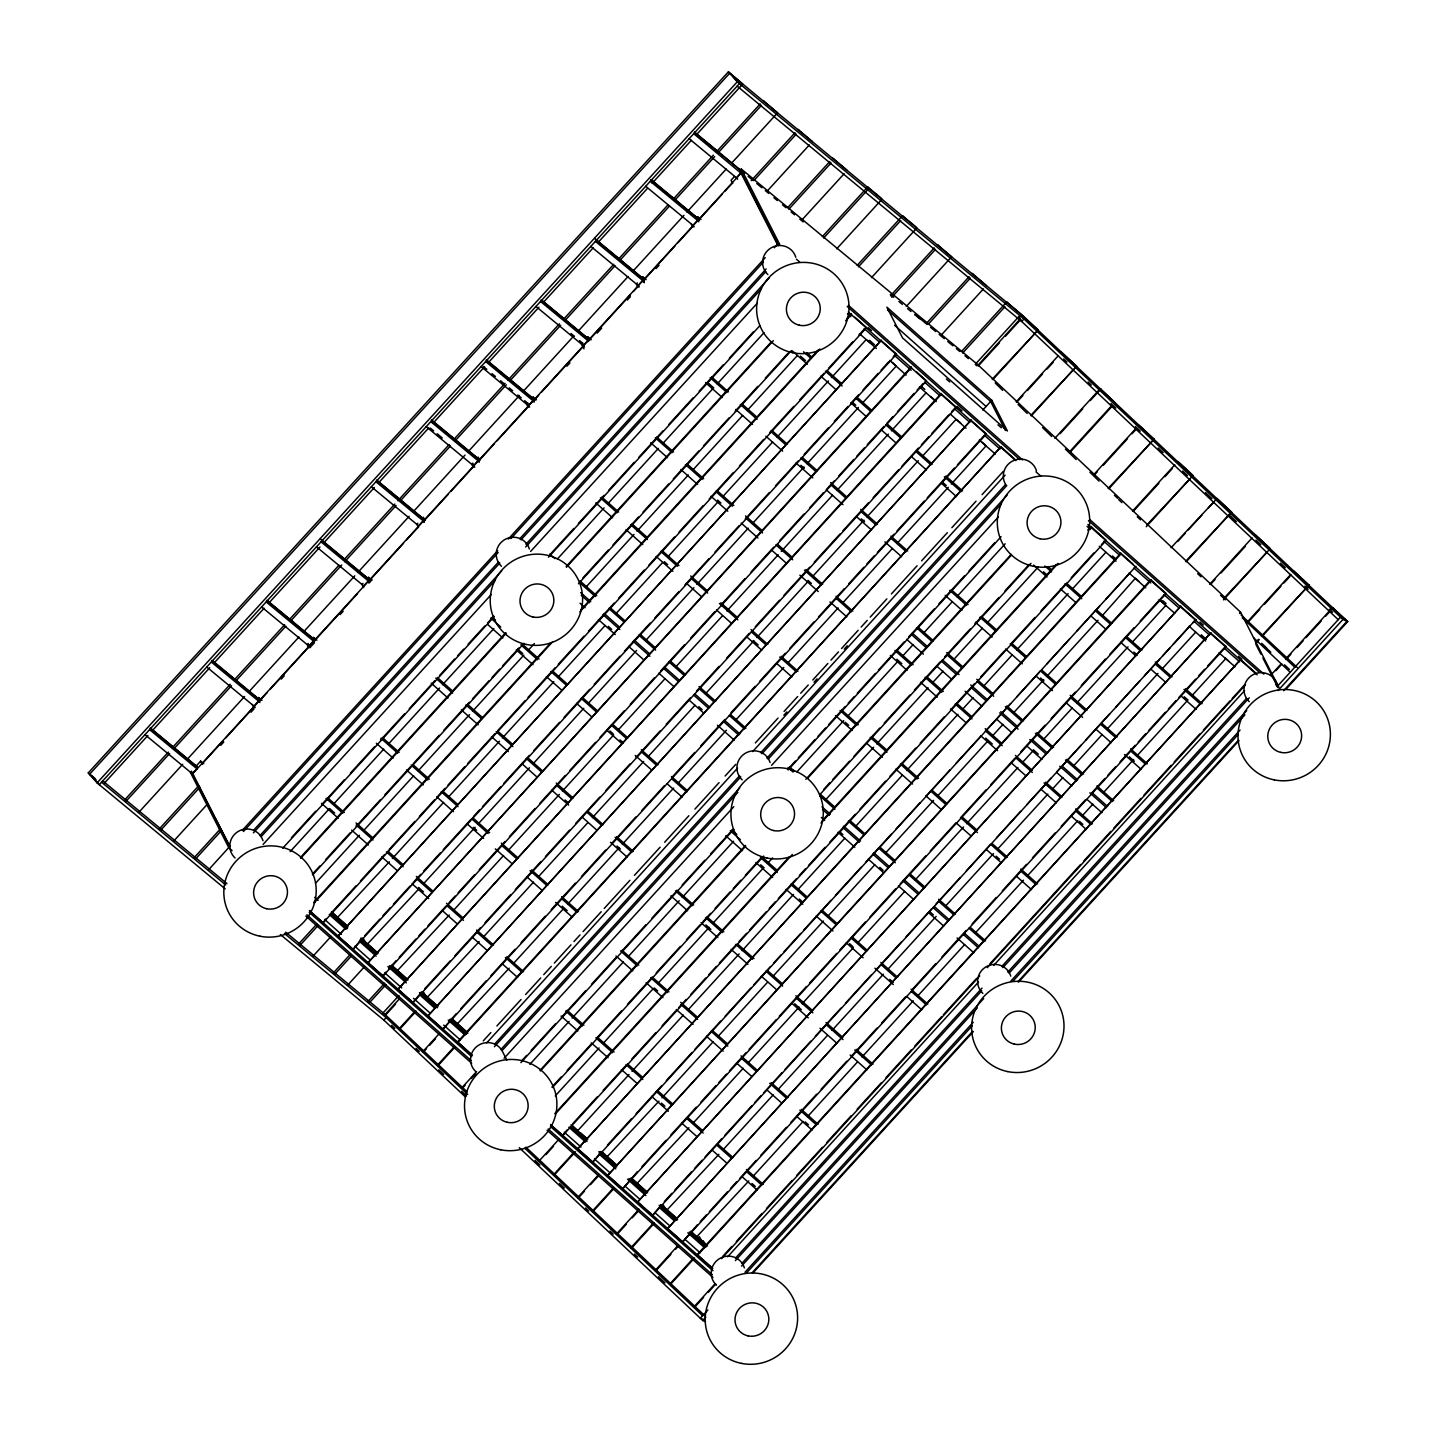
<?xml version="1.0" encoding="UTF-8"?>
<svg xmlns="http://www.w3.org/2000/svg" width="1436" height="1436" viewBox="0 0 1436 1436"><rect width="100%" height="100%" fill="white"/><g stroke="black" fill="none" stroke-linecap="round" stroke-linejoin="round"><path stroke-width="1.5" d="M225.165 888.848L97.109 782.907L88.26 772.891L728.429 71.8L742.735 84.024L697.447 133.638M97.109 782.907L737.26 81.816L728.429 71.8M104.092 783.464L147.872 735.519M152.395 730.547L209.764 667.722M214.305 662.768L264.134 608.2M268.658 603.228L319.995 547.008M324.518 542.054L374.347 487.486M378.871 482.532L428.7 427.964M433.223 422.992L484.56 366.772M489.084 361.818L538.913 307.25M543.436 302.296L593.265 247.728M597.789 242.774L647.618 188.206M652.159 183.234L691.398 140.243M124.573 800.031L168.371 752.087M172.894 747.115L230.263 684.29M234.786 679.336L284.615 624.768M289.157 619.796L338.968 565.228M343.509 560.273L394.828 504.054M397.862 500.751L449.199 444.532M453.722 439.56L505.059 383.34M508.075 380.037L559.412 323.818M563.935 318.864L613.764 264.296M618.288 259.342L668.117 204.774M674.148 198.15L713.405 155.16M716.438 151.857L760.218 103.913M125.847 801.467L169.627 753.505M174.151 748.551L231.537 685.726M236.06 680.754L285.89 626.186M290.413 621.232L341.75 565.012M344.766 561.709L396.103 505.49M400.626 500.518L450.455 445.968M454.979 440.996L506.316 384.776M510.839 379.822L560.668 325.254M565.21 320.3L615.021 265.732M619.562 260.76L669.373 206.21M675.423 199.586L714.679 156.596M717.695 153.293L761.475 105.331M138.897 812.255L182.677 764.311M187.218 759.357L244.587 696.514M249.11 691.56L298.939 636.992M303.463 632.037L354.8 575.818M357.815 572.497L409.152 516.278M413.676 511.324L465.013 455.104M468.046 451.801L519.365 395.582M523.907 390.61L573.718 336.06M578.259 331.088L628.088 276.52M632.612 271.566L683.949 215.346M686.964 212.043L726.221 169.053M732.252 162.43L777.558 112.834L763.234 100.592L764.49 102.028M203.768 763.737L200.627 761.134L196.05 766.142L197.414 768.816M262.034 700.301L258.695 697.537L257.78 698.542L259.431 701.773M316.907 640.205L313.569 637.44L312.653 638.446L314.304 641.677M362.949 583.357L362.034 584.362L363.685 587.593M371.78 580.108L368.442 577.344L367.526 578.349L369.178 581.58M417.822 523.26L416.907 524.266L418.558 527.497M527.568 403.067L526.653 404.072L528.304 407.303M536.4 399.836L533.061 397.072L532.146 398.059L533.779 401.29M582.442 342.989L581.526 343.976L583.985 348.822M591.255 339.74L587.934 336.975L587.019 337.981L588.652 341.212M637.315 282.892L636.399 283.897L638.033 287.128M646.128 279.643L642.789 276.879L641.874 277.884L644.351 282.73M701.001 219.546L697.663 216.782L696.747 217.787L698.399 221.018M734.478 176.466L731.05 180.236L732.701 183.467M741.299 169.017L740.186 170.22L778.545 245.466L779.64 244.264L741.299 169.017L977.665 364.547L1240.596 612.221L1278.938 687.485L1275.581 684.505M693.714 133.692L742.232 174.223L741.03 173.146L192.316 774.094L193.519 775.153L192.262 773.717L196.822 768.709L149.577 729.632M255.249 707.553L253.992 706.117L258.552 701.109L211.307 662.014M310.122 647.457L308.866 646.02L313.425 641.012L266.181 601.917M321.054 541.839L368.298 580.916L363.721 585.924L316.476 546.847M375.927 481.742L423.171 520.819L418.594 525.827L371.35 486.75M474.742 467.167L473.467 465.749L478.044 460.741L430.8 421.645M529.615 407.088L528.34 405.652L532.918 400.644L485.655 361.549M584.47 346.991L583.213 345.555L587.791 340.547L540.528 301.452M639.343 286.895L638.087 285.459L642.664 280.451L595.401 241.374M694.216 226.798L692.96 225.362L697.537 220.354L650.275 181.277M737.655 179.231L736.399 177.795L740.976 172.787M202.045 763.916L222.706 741.281M225.667 738.032L253.705 707.32M258.39 702.204L267.24 692.493M270.201 689.262L308.578 647.223M314.735 640.492L357.546 593.606M368.137 582.011L403.552 543.203M406.514 539.972L418.325 527.048M422.992 521.914L448.104 494.433M451.048 491.202L473.198 466.951M477.865 461.818L494.11 444.047M497.071 440.798L528.071 406.855M532.738 401.739L538.644 395.259M541.605 392.028L582.944 346.758M587.611 341.642L630.422 294.757M633.384 291.508L637.817 286.661M642.484 281.546L674.974 245.969M677.918 242.738L692.673 226.565M722.308 194.129L699.081 219.564L650.849 179.805M725.198 190.952L732.468 183M220.731 745.356L223.747 742.035M250.959 712.238L253.992 708.935M281.187 679.138L284.22 675.817M309.907 647.672L314.448 642.718M340.152 614.572L343.168 611.269M368.873 583.124L371.888 579.803M566.879 366.252L569.913 362.949M597.125 333.134L601.648 328.18M627.352 300.034L630.368 296.714M656.072 268.586L659.088 265.265M159.396 828.823L198.653 785.833M751.243 180.649L795.023 132.704M160.653 830.259L199.909 787.269M754.008 180.433L796.298 134.14M173.702 841.065L206.928 804.681M767.075 191.239L809.348 144.928M194.201 857.633L219.87 829.523M787.556 207.807L829.846 161.496M195.458 859.069L221.126 830.959M788.831 209.225L831.103 162.932M242.235 830.439L497.7 550.67M508.272 539.074L765.244 257.654M774.327 247.728L777.343 244.407L741.03 173.146M208.525 869.857L229.832 846.414L215.292 817.892M243.438 831.516L498.13 552.555M510.983 538.482L763.431 262.034M801.88 220.031L844.153 173.738M253.723 830.134L498.597 561.961M519.76 538.787L766.124 268.963M253.418 832.844L499.8 563.02M520.963 539.846L765.819 271.673M259.916 835.626L501.756 570.774M525.953 544.28L769.301 277.776M261.119 836.685L495.402 580.108M525.63 547.008L761.421 288.762M263.093 844.422L491.327 594.468M530.62 551.424L757.346 303.122M822.379 236.599L867.667 186.985L880.717 197.791L881.991 199.227L836.703 248.823M823.636 238.035L868.942 188.421L867.667 186.985M291.472 837.691L315.633 811.232M321.682 804.627L344.317 779.82M350.366 773.196L374.527 746.738M380.558 740.132L404.719 713.674M409.26 708.702L434.928 680.592M439.452 675.638L454.548 659.106M457.563 655.785L463.613 649.18M468.136 644.208L484.758 626.024M487.773 622.721L493.805 616.098M549.683 554.924L573.844 528.466M578.367 523.494L604.035 495.384M608.559 490.43L634.227 462.32M638.769 457.348L662.929 430.89M668.961 424.284L693.121 397.826M699.17 391.202L723.331 364.744M729.362 358.138L753.523 331.68M282.73 848.227L494.128 616.726M548.48 557.186L759.877 325.667M290.18 851.602L329.418 808.647M333.942 803.693L383.735 749.143M388.259 744.189L439.578 688.006M442.593 684.703L493.894 628.519M557.276 559.107L604.053 507.877M608.577 502.923L658.37 448.391M662.894 443.419L712.687 388.887M717.228 383.933L764.006 332.703M300.411 857.597L505.759 632.702M566.161 566.556L771.527 341.66M300.734 858.225L506.082 633.33M566.484 567.184L773.34 340.619M857.184 265.391L902.49 215.795L915.54 226.583L916.796 228.019L871.508 277.633M858.459 266.827L900.731 220.534M312.366 874.201L319.923 865.944M325.954 859.32L350.115 832.862M356.164 826.256L380.325 799.798M384.848 794.826L410.516 766.716M413.532 763.413L439.201 735.304M443.742 730.332L469.41 702.222M472.426 698.919L489.03 680.736M492.063 677.415L499.602 669.158M502.636 665.855L519.24 647.654M582.657 578.205L608.325 550.096M612.849 545.124L638.517 517.014M643.059 512.06L668.727 483.95M673.251 478.978L698.919 450.868M703.46 445.914L729.129 417.804M735.16 411.181L757.813 386.374M765.352 378.117L788.005 353.31M312.689 874.829L524.086 643.31M578.439 583.77L791.344 350.617M315.615 883.158L359.377 835.231M363.9 830.277L413.694 775.745M418.217 770.791L469.536 714.607M472.552 711.287L523.853 655.103M528.376 650.149L534.407 643.543M585.726 587.36L634.012 534.461M637.028 531.158L688.329 474.975M692.852 470.021L742.645 415.489M747.187 410.534L796.98 355.984M313.766 902.382L550.832 642.772M581.024 609.69L818.089 350.061M846.773 318.648L851.315 313.694M314.071 902.993L552.645 641.73M579.821 611.951L819.902 349.02M845.589 320.91L851.62 314.304M298.634 944.026L316.764 924.174M890.5 295.852L934.28 247.889M299.909 945.462L318.02 925.61M891.756 297.288L935.536 249.326M325.721 918.986L323.01 922.917L866.59 327.605L854.941 317.248M330.244 914.032L355.913 885.922M360.454 880.95L384.615 854.492M389.138 849.538L414.807 821.428M419.33 816.456L434.444 799.924M437.459 796.621L445.016 788.346M448.032 785.043L464.636 766.86M467.651 763.539L494.828 733.778M497.861 730.475L525.038 700.714M528.053 697.393L555.229 667.632M558.263 664.33L583.931 636.22M588.455 631.248L614.123 603.138M618.647 598.184L644.315 570.074M648.857 565.102L674.525 536.992M679.048 532.038L703.209 505.58M709.258 498.956L733.401 472.498M739.45 465.892L763.611 439.434M769.642 432.81L793.803 406.352M799.852 399.746L824.013 373.288M828.536 368.316L852.697 341.858M858.728 335.252L864.777 328.629M389.335 861.833L337.657 917.281M392.351 858.531L443.652 802.329M448.176 797.375L499.495 741.191M502.51 737.889L553.811 681.705M558.335 676.733L605.112 625.504M615.685 613.944L662.463 562.715M668.494 556.109L718.287 501.577M722.811 496.605L772.604 442.073M777.145 437.118L828.446 380.935M831.462 377.632L866.159 339.614M312.958 956.25L331.07 936.416M906.313 306.424L951.619 256.811L937.295 244.587L938.552 246.023M337.998 936.2L881.273 340.278L337.998 936.2L352.969 949.501L896.549 354.189L881.578 340.888M360.203 940.616L352.969 949.501M364.744 935.662L379.84 919.13M382.856 915.809L390.412 907.552M393.428 904.249L410.032 886.048M413.065 882.745L420.604 874.47M423.62 871.167L440.242 852.984M443.257 849.663L470.434 819.902M473.449 816.599L479.498 809.976M482.514 806.673L500.643 786.838M503.659 783.517L529.328 755.408M533.851 750.454L559.519 722.344M564.061 717.372L589.729 689.262M594.253 684.308L619.921 656.198M624.445 651.226L650.113 623.116M654.654 618.162L678.815 591.704M684.846 585.08L709.007 558.622M715.056 552.016L739.217 525.558M745.248 518.935L769.409 492.476M775.44 485.871L798.093 461.064M804.142 454.44L828.303 427.982M834.334 421.376L847.922 406.496M850.938 403.193L858.495 394.918M863.018 389.964L878.132 373.414M881.148 370.111L888.687 361.836M893.228 356.882L896.244 353.579M333.457 972.818L350.061 954.635M926.812 322.992L969.085 276.699M334.714 974.254L351.317 956.071M928.069 324.428L970.359 278.117M419.294 888.417L367.616 943.865M423.817 883.463L475.119 827.28M478.134 823.977L529.453 767.793M533.977 762.821L583.77 708.289M588.293 703.335L636.579 650.454M645.644 640.546L693.929 587.647M696.945 584.344L748.246 528.161M752.769 523.207L804.07 467.023M807.086 463.72L858.405 407.519M862.928 402.565L896.118 366.216L892.42 362.518M911.232 366.88L367.957 962.802L382.927 976.103L926.507 380.791L916.527 371.924M347.763 985.06L364.367 966.859M367.957 962.802L911.537 367.49M941.136 335.216L983.409 288.923M385.638 972.172L382.927 976.103M388.653 968.869L396.21 960.594M399.226 957.291L415.83 939.108M418.863 935.787L424.894 929.182M427.91 925.879L446.04 906.026M449.055 902.723L455.104 896.1M458.12 892.797L474.724 874.614M479.247 869.642L504.916 841.532M509.457 836.578L535.125 808.468M539.649 803.496L565.317 775.386M569.859 770.432L595.527 742.322M600.051 737.35L624.211 710.892M630.242 704.286L654.403 677.828M660.452 671.204L684.613 644.746M690.644 638.14L714.805 611.682M720.854 605.059L745.015 578.6M751.046 571.995L773.699 547.188M779.73 540.564L803.891 514.106M809.94 507.5L823.528 492.62M826.544 489.317L834.101 481.042M838.624 476.088L853.72 459.538M856.736 456.235L864.293 447.96M867.308 444.657L883.93 426.474M886.945 423.171L892.977 416.548M897.518 411.594L914.122 393.392M917.137 390.089L923.186 383.484M368.047 1001.448L384.651 983.247M961.402 351.605L1006.708 302.009L1021.014 314.233M449.253 915.019L397.575 970.467M453.776 910.065L503.569 855.515M508.093 850.561L559.412 794.377M562.427 791.074L613.728 734.891M618.252 729.919L665.03 678.69M675.602 667.13L722.38 615.9M726.903 610.946L778.204 554.763M781.22 551.442L832.521 495.258M837.044 490.304L888.363 434.121M891.379 430.818L926.076 392.8M369.303 1002.867L385.925 984.683M962.676 353.041L1004.949 306.748M941.172 393.464L397.916 989.386L412.886 1002.687L956.466 407.375L941.495 394.074L397.916 989.386M382.371 1013.672L398.975 995.489M975.726 363.846L1019.506 315.884M977.665 364.547L976.552 365.749L975.295 364.313M384.309 1015.396L399.405 998.864M977.683 365.57L1019.955 319.277M385.01 1015.701L395.564 1004.123M978.365 365.875L999.51 342.719M1005.541 336.114L1020.637 319.582M280.343 934.495L383.825 1020.098L386.104 1017.585L384.058 1013.583L285.638 932.161M420.12 993.802L412.886 1002.687M424.661 988.848L450.33 960.738M454.853 955.766L480.521 927.656M485.045 922.702L510.731 894.592M515.255 889.62L540.923 861.51M545.447 856.556L569.607 830.098M575.656 823.474L599.817 797.016M605.848 790.41L630.009 763.952M636.058 757.328L660.201 730.87M666.25 724.265L690.411 697.806M696.442 691.183L719.095 666.376M726.652 658.119L749.305 633.312M755.336 626.688L779.497 600.23M784.02 595.276L809.689 567.166M814.23 562.212L839.898 534.084M842.914 530.781L868.583 502.672M873.106 497.718L898.774 469.608M901.808 466.287L918.412 448.104M921.427 444.801L928.984 436.526M932 433.223L948.604 415.022M951.637 411.719L956.161 406.765M398.831 1029.091L415.453 1010.89M992.204 379.248L1038.174 329.957L992.886 379.553M479.211 941.603L427.533 997.051M483.735 936.649L533.528 882.117M538.051 877.163L587.845 822.631M592.386 817.658L643.687 761.475M648.21 756.521L694.988 705.291M705.543 693.714L753.846 640.833M756.862 637.53L808.163 581.347M812.686 576.392L863.987 520.209M867.003 516.906L918.322 460.705M922.845 455.75L956.035 419.402M399.531 1029.379L416.135 1011.195M427.874 1015.988L971.131 420.066L427.874 1015.988L442.844 1029.289L986.424 433.977L971.454 420.676M982.816 410.05L991.755 400.267L886.892 307.178L902.544 337.891L1007.408 430.979L991.755 400.267M456.127 1013.78L442.844 1029.289M460.651 1008.826L486.319 980.716M490.861 975.744L515.003 949.286M521.053 942.68L545.213 916.222M551.245 909.598L575.405 883.14M581.454 876.534L605.615 850.076M611.646 843.453L635.807 816.994M641.856 810.389L664.491 785.582M672.048 777.307L694.701 752.5M700.732 745.894L724.893 719.436M730.942 712.812L755.103 686.354M759.626 681.4L785.295 653.29M789.818 648.336L813.979 621.878M818.52 616.906L844.188 588.796M848.712 583.842L863.808 567.292M866.823 563.989L874.38 555.732M877.396 552.411L894.018 534.228M897.033 530.925L924.21 501.146M927.225 497.843L954.402 468.082M957.435 464.779L984.611 435M422.794 1051.655L439.416 1033.471M1016.167 401.829L1058.44 355.536M423.494 1051.96L426.51 1048.657M429.526 1045.336L435.557 1038.731M1016.85 402.134L1022.881 395.51M1027.422 390.556L1042.518 374.024M1047.041 369.052L1053.091 362.446M509.17 968.205L457.492 1023.653M513.693 963.251L563.486 908.701M568.01 903.747L619.311 847.563M622.344 844.26L673.646 788.077M678.169 783.105L726.454 730.224M735.501 720.316L783.805 667.435M788.328 662.481L838.121 607.949M842.645 602.976L892.438 548.444M896.962 543.49L948.281 487.307M951.296 484.004L985.993 445.986L982.296 442.306M457.833 1042.572L1001.089 446.65L457.51 1041.962L471.134 1054.401M437.316 1065.332L453.938 1047.149M1030.689 415.507L1076.659 366.198L1061.455 352.215M438.016 1065.638L454.62 1047.454M1031.371 415.812L1073.643 369.501M483.286 1040.867L490.843 1032.592M496.892 1025.968L521.071 999.492M525.612 994.52L540.726 977.97M543.741 974.649L551.298 966.374M554.332 963.071L570.954 944.852M573.987 941.549L580.018 934.926M583.052 931.623L601.181 911.752M604.215 908.45L629.901 880.304M634.443 875.332L660.129 847.186M664.671 842.232L688.849 815.738M694.898 809.114L719.077 782.638M725.126 776.014L735.717 764.419M755.354 742.915L778.025 718.072M784.074 711.448L797.68 696.55M800.714 693.247L808.271 684.972M812.794 680L827.908 663.45M830.941 660.147L838.498 651.854M841.514 648.551L858.136 630.35M861.169 627.029L867.218 620.406M870.234 617.103L886.856 598.884M891.397 593.93L917.083 565.784M921.625 560.812L947.329 532.684M951.853 527.712L976.031 501.218M982.08 494.612L1003.243 471.421M783.859 715.218L786.874 711.915M814.05 682.154L817.066 678.851M844.26 649.072L847.276 645.769M486.678 1042.895L737.583 768.116M752.697 751.566L1005.128 475.119M494.702 1044.026L739.558 775.853M760.721 752.679L1005.577 484.506M494.379 1046.736L740.761 776.912M761.924 753.738L1006.78 485.583M461.53 1088.129L476.626 1071.597M1054.886 438.303L1100.191 388.707L1114.713 402.385M462.212 1088.434L465.228 1085.131M471.277 1078.508L475.801 1073.554M1060.109 433.636L1082.744 408.847M1090.301 400.572L1100.873 388.994M500.877 1049.519L739.702 787.969M766.914 758.172L1007.246 494.971M502.079 1050.578L737.871 792.349M768.116 759.231L1000.874 504.323M504.054 1058.314L733.796 806.709M771.599 765.334L998.325 517.032M1069.407 451.981L1111.679 405.688M1070.089 452.286L1112.379 405.993M522.076 1060.36L526.617 1055.388M531.14 1050.434L555.301 1023.976M561.332 1017.37L585.493 990.912M591.542 984.288L615.703 957.83M621.734 951.224L645.895 924.766M651.944 918.142L676.087 891.684M682.136 885.061L704.789 860.272M710.82 853.648L733.473 828.841M787.825 769.319L795.382 761.044M798.398 757.741L815.02 739.54M818.035 736.237L825.574 727.98M828.608 724.659L845.212 706.476M848.227 703.173L854.276 696.55M857.292 693.247L875.404 673.394M878.437 670.091L904.106 641.982M908.629 637.028L934.298 608.918M938.821 603.946L964.489 575.836M969.031 570.882L994.699 542.772M520.891 1062.622L733.778 829.452M788.149 769.929L1001.054 536.759M529.848 1064.345L569.087 1021.391M572.102 1018.088L623.404 961.887M627.927 956.932L679.228 900.749M682.262 897.446L733.563 841.263M796.926 771.85L843.704 720.621M848.245 715.666L898.038 661.134M902.562 656.162L913.116 644.602M923.689 633.025L952.355 601.63M956.879 596.676L1005.164 543.795M540.08 1070.341L745.428 845.445M805.829 779.299L1011.177 554.404M540.385 1070.969L745.751 846.055M807.66 778.258L1011.5 555.014M1093.622 474.777L1135.894 428.484M1094.304 475.083L1097.319 471.78M1103.351 465.156L1127.511 438.698M1132.053 433.744L1136.576 428.79M552.034 1086.944L561.099 1077.036M567.13 1070.412L591.291 1043.954M597.34 1037.348L621.501 1010.89M627.532 1004.267L651.693 977.808M656.216 972.854L680.377 946.396M686.426 939.772L700.014 924.892M703.03 921.589L710.587 913.314M715.11 908.36L730.206 891.81M733.24 888.507L740.779 880.25M745.32 875.278L760.416 858.746M823.833 789.297L829.864 782.674M832.898 779.371L849.502 761.188M854.025 756.216L879.694 728.106M884.235 723.152L909.903 695.042M914.427 690.07L940.095 661.96M944.619 657.006L970.287 628.896M974.829 623.924L998.989 597.466M1005.02 590.86L1029.181 564.402M552.357 1087.573L763.737 856.053M819.615 794.862L1031.012 563.361M1108.143 488.455L1154.113 439.165L1108.825 488.761M555.283 1095.901L599.045 1047.975M603.569 1043.021L653.362 988.489M657.885 983.534L709.187 927.333M713.728 922.379L763.521 867.847M768.045 862.892L772.568 857.938M825.377 800.085L873.662 747.205M876.696 743.902L927.997 687.718M932.52 682.764L943.075 671.186M953.648 659.627L982.314 628.232M986.837 623.26L1038.156 567.076M554.942 1113.474L788.974 857.166M822.2 820.782L1056.25 564.456M1087.949 529.74L1090.965 526.42L1106.258 540.331L562.679 1135.661L551.029 1125.303M555.247 1114.085L792.313 854.474M820.997 823.043L1058.063 563.415M1088.273 530.351L1091.288 527.048M566.897 1130.078L562.679 1135.661M572.928 1123.473L597.089 1097.014M603.138 1090.391L625.791 1065.584M631.822 1058.978L655.983 1032.52M662.032 1025.896L675.62 1011.016M678.636 1007.713L686.175 999.438M690.716 994.484L705.812 977.934M708.828 974.631L716.385 966.374M719.4 963.053L736.004 944.87M739.037 941.567L746.576 933.292M749.592 929.99L766.214 911.788M769.229 908.485L775.278 901.88M778.294 898.559L796.406 878.724M799.421 875.421L805.47 868.798M808.486 865.495L825.09 847.312M829.631 842.34L855.3 814.23M859.823 809.276L885.491 781.166M890.033 776.194L915.701 748.084M920.225 743.13L944.385 716.672M950.417 710.048L974.577 683.59M980.626 676.984L1004.787 650.526M1010.818 643.902L1034.979 617.444M1041.028 610.838L1065.189 584.38M1071.22 577.757L1093.873 552.95M1101.412 544.693L1104.446 541.372M539.164 1160.934L558.801 1139.43M1132.519 511.09L1174.81 464.797M545.895 1154.616L553.434 1146.341M1133.219 511.395L1158.888 483.286M1164.919 476.68L1172.476 468.405M629.004 1074.577L577.685 1130.76L572.318 1125.591M632.019 1071.274L683.321 1015.072M687.844 1010.118L739.145 953.935M742.161 950.632L793.48 894.448M798.003 889.476L844.781 838.247M855.335 826.687L902.113 775.458M906.654 770.504L957.956 714.32M962.479 709.348L973.034 697.788M983.606 686.211L1012.272 654.816M1016.796 649.862L1068.115 593.678M1072.638 588.724L1105.828 552.357M1120.924 553.022L577.667 1148.944L592.637 1162.245L1135.912 566.322M553.686 1174.612L573.323 1153.108M1147.059 524.768L1193.029 475.478L1177.825 461.495L1192.347 475.172M577.667 1148.944L1121.247 553.632L1132.896 563.971M554.368 1174.899L575.513 1151.762M1146.233 526.725L1190.013 478.78M601.379 1151.708L592.637 1162.245M607.428 1145.102L631.589 1118.644M636.112 1113.672L661.781 1085.562M666.304 1080.608L691.972 1052.498M695.006 1049.178L720.675 1021.068M725.198 1016.114L750.866 988.004M753.882 984.683L770.504 966.5M773.519 963.197L781.076 954.922M784.092 951.619L800.696 933.436M803.711 930.115L830.905 900.354M835.429 895.4L861.097 867.29M865.621 862.318L891.289 834.208M895.831 829.254L919.991 802.796M926.023 796.172L950.183 769.714M956.232 763.108L980.375 736.65M986.424 730.026L1010.585 703.568M1016.616 696.963L1039.269 672.156M1046.826 663.881L1069.479 639.074M1077.018 630.817L1099.671 606.01M1105.702 599.386L1129.863 572.928M658.962 1101.161L607.266 1156.608M661.978 1097.858L713.279 1041.674M717.803 1036.72L767.596 982.188M773.645 975.565L823.438 921.032M827.962 916.078L874.739 864.849M885.294 853.271L933.58 800.39M938.121 795.436L987.914 740.904M992.438 735.95L1002.992 724.372M1013.565 712.812L1043.739 679.766M1046.754 676.446L1098.055 620.262M1102.597 615.308L1135.409 578.223L1138.748 581.167M577.703 1197.57L598.83 1174.415M1171.058 547.744L1217.046 498.436L1231.567 512.114L1186.28 561.727M578.385 1197.875L584.434 1191.252M590.465 1184.646L598.022 1176.371M1177.789 541.426L1185.346 533.151M1188.362 529.848L1201.95 514.968M1207.981 508.362L1214.03 501.738M1150.882 579.605L607.607 1175.545L622.596 1188.846L1166.176 593.517L1151.205 580.234L607.607 1175.545M592.224 1211.248L613.369 1188.093M1185.58 561.422L1231.567 512.114M592.906 1211.553L614.052 1188.398M637.387 1171.686L622.596 1188.846M641.91 1166.732L666.071 1140.274M670.594 1135.302L696.263 1107.192M700.804 1102.238L715.9 1085.706M718.915 1082.385L726.472 1074.128M729.488 1070.807L746.092 1052.624M749.125 1049.321L776.302 1019.56M779.317 1016.239L806.494 986.478M809.509 983.175L836.703 953.414M839.719 950.093L865.387 921.984M869.911 917.03L895.579 888.92M900.121 883.948L925.789 855.838M930.313 850.884L955.981 822.774L971.203 836.075M960.505 817.802L986.173 789.692M990.714 784.738L1014.875 758.28M1020.906 751.656L1045.067 725.198M1051.116 718.592L1075.277 692.134M1081.308 685.51L1105.469 659.052M1109.992 654.098L1134.153 627.64M1140.202 621.016L1164.363 594.558M688.921 1127.763L637.225 1183.21M693.444 1122.79L743.238 1068.258M747.761 1063.304L799.062 1007.121M802.078 1003.818L853.397 947.634M857.92 942.662L904.698 891.433M915.253 879.873L963.538 826.992M966.572 823.69L1017.873 767.506M1022.396 762.534L1032.951 750.974M1043.523 739.396L1072.189 708.002M1076.713 703.048L1128.014 646.864M1132.555 641.91L1165.745 605.543M637.566 1202.129L1180.841 606.207L637.566 1202.129L652.554 1215.43L1195.829 619.508L1192.813 622.811M616.421 1234.045L639.074 1209.238M1209.794 584.219L1252.066 537.926M617.121 1234.35L626.168 1224.423M632.217 1217.818L638.248 1211.194M1210.476 584.524L1215 579.552M1221.049 572.946L1245.209 546.488M661.296 1204.894L652.554 1215.43M664.312 1201.591L671.869 1193.316M674.884 1190.013L691.506 1171.83M694.521 1168.509L702.06 1160.252M705.094 1156.931L721.698 1138.748M724.713 1135.445L751.89 1105.684M754.923 1102.363L760.954 1095.758M763.97 1092.455L782.099 1072.602M785.115 1069.299L810.784 1041.19M815.307 1036.218L840.993 1008.108M845.517 1003.154L871.185 975.044M875.709 970.072L901.377 941.962M905.919 937.008L931.587 908.898M936.11 903.926L960.271 877.468M966.302 870.862L990.463 844.404M996.512 837.78L1020.673 811.322M1026.704 804.716L1050.865 778.258M1056.914 771.635L1081.075 745.176M1085.598 740.222L1109.759 713.764M1115.79 707.14L1139.951 680.682M1144.492 675.728L1159.588 659.196M1162.604 655.875L1170.16 647.618M1173.176 644.315L1189.78 626.114M630.942 1247.722L653.595 1222.933M1224.316 597.897L1270.286 548.588L1255.082 534.605M631.643 1248.028L654.277 1223.221M1223.49 599.853L1267.27 551.909M718.88 1154.347L667.184 1209.794M723.403 1149.392L773.196 1094.86M777.72 1089.906L827.513 1035.356M832.036 1030.402L883.355 974.218M887.879 969.264L936.164 916.383M945.211 906.457L993.497 853.576M998.038 848.622L1047.831 794.09M1052.355 789.136L1062.909 777.558M1073.482 765.998L1102.148 734.604M1108.179 727.98L1157.972 673.448M1162.514 668.494L1195.703 632.145M667.525 1228.731L1210.799 632.791L667.525 1228.731L682.513 1242.032L1226.093 646.703L1211.122 633.42M1239.501 613.423L1240.596 612.221M655.157 1270.519L677.792 1245.73M1247.004 622.344L1290.784 574.4M697.304 1224.872L682.513 1242.032M700.319 1221.569L706.35 1214.946M709.384 1211.643L727.496 1191.808M730.511 1188.487L736.56 1181.882M739.576 1178.579L756.18 1160.378M760.721 1155.424L786.389 1127.314M790.913 1122.342L816.581 1094.232M821.123 1089.278L846.791 1061.168M851.315 1056.196L876.983 1028.086M881.507 1023.132L905.667 996.674M911.716 990.05L935.877 963.592M941.908 956.986L966.069 930.528M972.118 923.904L996.261 897.446M1002.31 890.841L1026.471 864.382M1032.502 857.759L1055.155 832.952M1061.204 826.346L1085.365 799.888M1091.396 793.264L1104.984 778.384M1108 775.081L1115.557 766.806M1120.08 761.852L1135.194 745.32M1138.209 741.999L1145.748 733.742M1148.782 730.439L1165.386 712.238M1168.401 708.935L1175.958 700.66M1178.974 697.357L1195.578 679.174M1198.611 675.853L1204.642 669.248M1207.658 665.945L1225.788 646.092M655.839 1270.824L670.935 1254.292M675.458 1249.338L678.492 1246.017M1249.194 620.998L1259.767 609.42M1264.308 604.466L1280.912 586.283M1283.928 582.962L1289.959 576.357M748.838 1180.948L697.142 1236.396L705.471 1243.773M753.361 1175.976L803.155 1121.444M807.678 1116.49L857.471 1061.958M861.995 1057.004L913.314 1000.82M917.837 995.848L964.615 944.619M975.17 933.059L1023.455 880.178M1027.996 875.224L1077.79 820.674M1082.313 815.72L1092.868 804.16M1103.44 792.582L1133.614 759.536M1136.63 756.233L1187.931 700.05M1192.472 695.096L1225.662 658.729M669.679 1284.215L692.314 1259.408M1255.495 642.646L1258.51 639.343M1261.526 636.022L1309.022 585.08L1262.208 636.327M670.361 1284.502L694.521 1258.044M1256.177 642.951L1259.192 639.63M697.483 1255.315L1240.758 659.393L697.178 1254.705L712.148 1268.006M722.721 1256.428L731.804 1246.484M736.309 1241.548L762.031 1213.384M766.519 1208.466L792.187 1180.356M796.711 1175.402L822.379 1147.292M826.921 1142.32L851.225 1115.718M857.112 1109.256L881.273 1082.798M885.976 1077.646L911.465 1049.716M914.696 1046.198L941.675 1016.652M943.416 1014.731L971.867 983.57M972.136 983.283L976.677 978.329M989.996 963.735L1080.59 864.508M1083.606 861.205L1110.782 831.444M1113.797 828.123L1140.992 798.362M1144.007 795.059L1171.184 765.298M1174.199 761.977L1199.868 733.868M1203.404 730.026L1230.078 700.804M1232.124 698.56L1244.204 685.331M721.536 1258.69L979.729 975.924M987.286 967.649L1245.479 684.882M727.639 1256.787L978.544 982.009M993.658 965.459L1244.581 690.662M735.663 1257.918L982.027 988.094M1001.682 966.572L1246.538 698.399M735.34 1260.628L981.721 990.804M1002.884 967.631L1249.248 697.824M693.875 1307.011L715.02 1283.856M1272.134 673.717L1281.199 663.791M1285.723 658.837L1331.028 609.223M694.557 1307.298L703.622 1297.39M708.145 1292.418L715.702 1284.161M1275.85 670.702L1281.881 664.096M1286.423 659.124L1290.946 654.17M1296.995 647.564L1303.026 640.941M1306.042 637.638L1321.138 621.106M1325.679 616.134L1330.203 611.18M741.856 1263.411L983.696 998.558M1007.875 972.064L1246.699 710.533M741.532 1266.121L977.324 1007.892M1009.077 973.141L1244.868 714.895M707.894 1309.991L700.337 1318.248L703.101 1319.451M1277.107 686.623L1340.506 617.175L1344.634 618.97M745.015 1272.224L973.249 1022.252M1011.034 980.878L1240.058 730.08M519.24 1147.651L702.76 1320.528L705.794 1317.225M746.953 1272.476L972.19 1025.807M1012.99 981.111L1238.227 734.442M1278.004 690.554L1342.929 619.455L1347.74 621.555L1285.848 689.352M752.177 1272.727L972.621 1031.317M1017.909 981.721L1238.353 740.312M1283.64 690.698L1347.058 621.25L1021.947 315.005L729.685 73.236L89.517 774.327L96.05 779.712M752.877 1273.032L973.303 1031.622M1018.609 982.009L1239.035 740.599M1022.97 315.974L1038.174 329.957M1138.91 425.182L1154.113 439.165M1293.818 571.097L1309.022 585.08M1332.536 607.572L1347.74 621.555M702.76 1320.528L705.507 1321.73M737.26 81.816L1023.994 319.007L1342.929 619.455M737.153 86.124L1021.696 321.502L1338.226 619.67M694.755 132.238L744.656 173.523M748.102 176.377L753.272 180.649M756.718 183.485L761.87 187.757M765.316 190.611L768.763 193.465M773.914 197.737L777.361 200.573M782.53 204.845L785.977 207.699M791.128 211.972L794.575 214.808M799.744 219.08L803.173 221.934M915.055 314.484L927.1 324.446M930.546 327.3L935.716 331.572M939.144 334.409L944.314 338.681M947.76 341.535L952.912 345.807M956.358 348.661L959.804 351.497M964.974 355.769L968.402 358.623M694.288 132.238L744.207 173.523M890.302 294.38L893.748 297.234M898.918 301.524L902.364 304.378M907.552 308.65L910.998 311.504M914.588 314.484L919.758 318.756M689.154 138.7L736.399 177.795M651.316 179.805L699.494 219.672M645.697 186.285L692.96 225.362M594.719 238.484L644.62 279.769M595.976 239.902L644.172 279.769M590.842 246.382L638.087 285.459M541.569 299.998L589.765 339.865M541.103 299.998L589.298 339.865M570.954 333.475L574.4 336.329M579.552 340.601L582.998 343.455M535.969 306.46L583.213 345.555M486.696 360.095L534.892 399.962M486.23 360.095L534.425 399.962M483.376 366.521L486.822 369.375M491.992 373.647L495.438 376.501M500.59 380.755L504.036 383.609M509.188 387.882L512.652 390.736M517.804 394.99L521.25 397.844M524.678 400.698L528.143 403.552M481.096 366.557L528.34 405.652M431.823 420.174L478.296 458.623M431.356 420.192L479.552 460.058M430.226 428.036L433.672 430.89M437.118 433.726L442.288 438.016M426.223 426.654L473.467 465.749M376.95 480.27L425.146 520.137M376.483 480.27L424.679 520.155M320.354 538.949L370.273 580.234M321.61 540.367L369.806 580.234M267.204 600.463L315.399 640.33M266.737 600.463L314.951 640.33M261.603 606.925L308.866 646.02M212.331 660.56L260.526 700.427M211.864 660.56L260.078 700.427M206.73 667.022L253.992 706.117M150.601 728.16L197.073 766.609M150.134 728.16L196.624 766.609M145 734.64L192.262 773.717M102.62 780.753L226.942 883.607M101.561 782.207L225.721 884.917M284.364 933.418L386.104 1017.585L467.687 1094.429M88.26 772.891L94.776 778.294M887.466 309.871L992.312 402.942M894.538 325.218L986.083 406.478M946.378 379.014L949.717 381.94M997.966 424.805L1001.305 427.748M796.388 259.144L799.744 262.124M848.335 305.258L1022.594 459.933M1035.984 471.834L1041.01 476.285M1089.601 519.419L1263.86 674.094M777.343 244.407L778.545 245.466M847.24 306.46L1019.811 459.646M1088.506 520.622L1259.408 672.317M868.206 327.587L871.562 330.549M957.004 406.406L962.03 410.875M1199.957 622.057L1203.314 625.037M1238.496 656.27L1241.835 659.25M1001.413 447.26L1014.731 459.089M1181.164 606.818L1196.134 620.119M1241.081 660.004L1256.051 673.304M848.299 311.935L1015.844 460.651M1087.896 524.607L1257.128 674.83M847.455 313.694L850.812 316.674M864.221 328.575L879.299 341.965M894.377 355.356L911.142 370.219M924.551 382.12L939.629 395.51M954.707 408.901L969.785 422.292M984.881 435.682L999.959 449.073M1087.088 526.42L1090.445 529.381M1103.853 541.282L1118.931 554.673M1134.009 568.064L1150.774 582.944M1164.183 594.845L1179.261 608.218M1194.339 621.609L1209.417 634.999M1224.513 648.39L1239.591 661.781M869.498 340.314L874.542 344.784M921.445 386.428L924.82 389.407M1112.469 555.983L1115.826 558.981M1162.729 600.607L1166.104 603.605M1201.268 634.82L1206.33 639.307M867.452 340.35L870.79 343.312M930.707 396.498L935.698 400.931M957.327 420.138L960.666 423.099M1110.441 556.055L1113.78 559.017M1160.378 600.374L1165.368 604.807M1200.317 635.825L1203.655 638.787M1225.285 657.993L1228.624 660.955M859.5 333.708L876.409 348.463M889.817 360.364L906.116 375.083M919.417 386.894L936.075 401.667M950.129 413.909L966.033 428.269M979.334 440.08L995.381 454.063M1099.276 546.29L1116.041 561.171M1129.127 573.036L1145.766 587.809M1159.085 599.638L1174.684 613.226M1189.044 626.222L1205.684 640.995M1219.002 652.824L1235.014 666.789M806.727 352.574L811.753 357.043M826.831 370.434L841.909 383.825M856.987 397.216L872.065 410.588M887.161 423.979L902.239 437.37M917.317 450.76L932.395 464.151M945.803 476.052L962.569 490.915M1048.029 566.789L1051.367 569.751M1066.463 583.142L1081.541 596.532M1096.619 609.923L1111.697 623.314M1126.775 636.686L1141.871 650.077M1155.28 661.978L1172.027 676.859M1185.436 688.759L1202.201 703.64M803.568 351.802L810.281 357.761M825.359 371.152L842.106 386.015M855.515 397.916L870.593 411.306M885.689 424.697L900.767 438.088M915.845 451.46L930.923 464.851M944.332 476.752L961.097 491.633M1044.87 565.999L1051.583 571.959M1064.991 583.86L1081.739 598.722M1095.147 610.623L1110.225 624.014M1125.303 637.404L1140.399 650.795M1155.477 664.186L1170.555 677.559M1183.964 689.46L1200.711 704.34M800.462 356.11L805.506 360.562M852.41 402.224L855.766 405.185M942.913 482.532L946.252 485.512M1043.451 571.797L1046.808 574.759M1133.937 652.106L1137.294 655.085M1184.215 696.747L1187.572 699.709M792.295 350.869L807.373 364.259M820.782 376.142L835.86 389.533M850.938 402.924L866.034 416.314M881.112 429.705L896.19 443.096M911.268 456.469L926.346 469.859M941.442 483.25L956.52 496.641M1033.597 565.066L1047.006 576.967M1060.414 588.868L1075.492 602.258M1090.57 615.631L1105.648 629.022M1120.744 642.413L1135.822 655.803M1150.9 669.194L1165.978 682.567M1181.056 695.957L1196.152 709.348M711.628 376.968L728.393 391.849M741.784 403.749L756.88 417.14M771.958 430.531L787.036 443.921M802.114 457.294L817.21 470.685M830.6 482.586L847.366 497.466M860.774 509.367L877.522 524.23M890.93 536.131L907.696 551.011M951.26 589.693L968.026 604.556M981.416 616.457L996.512 629.848M1011.59 643.238L1026.668 656.629M1041.746 670.02L1056.824 683.392M1070.233 695.293L1086.998 710.174M1102.076 723.565L1117.154 736.955M1130.563 748.856L1147.328 763.719M710.156 377.686L726.921 392.566M740.312 404.467L757.077 419.33M770.486 431.231L785.564 444.621M800.642 458.012L815.72 471.403M830.816 484.794L845.894 498.166M860.972 511.557L876.05 524.948M891.128 538.338L906.224 551.729M949.788 590.393L966.536 605.274M979.944 617.175L995.022 630.566M1010.118 643.956L1025.196 657.329M1040.274 670.72L1055.352 684.11M1070.43 697.501L1085.526 710.892M1100.604 724.265L1115.682 737.655M1130.76 751.046L1145.856 764.437M708.738 383.466L713.764 387.935M800.893 465.282L804.25 468.262M861.223 518.827L864.58 521.806M1040.526 677.989L1043.882 680.969M1129.342 756.826L1134.368 761.295M705.579 382.694L722.344 397.575M735.753 409.475L752.5 424.338M765.909 436.239L782.674 451.119M796.065 463.02L812.83 477.901M826.238 489.802L842.986 504.664M856.394 516.565L871.472 529.956M884.881 541.857L901.646 556.737M945.211 595.401L961.976 610.282M975.385 622.183L992.132 637.063M1005.541 648.964L1022.306 663.827M1035.697 675.728L1052.462 690.608M1065.871 702.509L1082.618 717.39M1096.027 729.273L1111.105 742.663M1124.514 754.564L1141.279 769.445M918.376 627.406L933.4 640.743M946.737 652.59L963.43 667.417M976.785 679.264L993.479 694.073M1006.833 705.938L1023.527 720.746M1036.882 732.611L1053.575 747.42M1066.93 759.267L1083.624 774.094M1096.978 785.941L1113.672 800.767M916.904 628.124L931.928 641.461M946.952 654.798L961.976 668.135M977.001 681.472L993.694 696.28M1005.38 706.656L1022.073 721.482M1035.428 733.329L1052.121 748.138M1065.476 760.003L1082.152 774.812M1097.176 788.149L1112.2 801.485M912.345 633.132L927.351 646.469M942.375 659.806L959.068 674.615M970.754 684.99L987.447 699.817M1000.802 711.664L1017.496 726.49M1032.52 739.809L1047.544 753.146M1062.568 766.483L1077.592 779.82M1092.617 793.157L1107.641 806.494M911.232 634.335L926.256 647.672M941.28 661.009L956.304 674.346M971.328 687.682L986.352 701.019M999.707 712.866L1018.07 729.165M1029.756 739.54L1046.449 754.349M1059.804 766.214L1076.497 781.022M1089.852 792.869L1106.528 807.696M1033.31 749.754L1038.318 754.187M906.672 639.343L923.366 654.17M936.721 666.017L951.727 679.354M965.082 691.201L981.775 706.027M996.799 719.364L1011.824 732.683M1026.848 746.02L1041.872 759.357M1056.896 772.694L1071.92 786.03M1086.944 799.367L1101.968 812.704M656.755 437.065L673.52 451.945M686.929 463.846L703.676 478.726M717.085 490.627L733.85 505.49M745.571 515.901L762.337 530.781M777.414 544.172L792.492 557.563M805.901 569.464L822.649 584.326M836.057 596.227L852.822 611.108M896.387 649.79L913.152 664.653M926.543 676.553L943.308 691.434M956.717 703.335L971.795 716.726M985.204 728.626L1001.951 743.489M1015.36 755.39L1032.125 770.27M1045.534 782.171L1062.281 797.052M1075.69 808.935L1092.455 823.815M655.283 437.783L672.048 452.663M685.439 464.564L702.204 479.427M715.613 491.327L732.36 506.208M745.769 518.109L762.534 532.971M775.943 544.872L792.69 559.753M804.429 570.164L821.177 585.044M836.273 598.435L851.351 611.826M894.915 650.49L911.68 665.371M925.071 677.271L941.837 692.134M955.245 704.035L971.992 718.915M985.401 730.816L1002.166 745.697M1015.575 757.598L1032.322 772.46M1044.062 782.871L1060.809 797.752M1075.887 811.143L1090.983 824.533M717.533 500.087L720.89 503.067M808.037 580.413L811.376 583.393M896.836 659.25L901.862 663.719M985.652 738.086L992.366 744.045M1079.495 821.392L1082.852 824.372M650.705 442.791L667.471 457.671M680.879 469.554L697.627 484.435M711.035 496.335L727.801 511.216M741.209 523.117L757.957 537.979M771.365 549.88L786.443 563.271M799.852 575.172L818.287 591.542M830.008 601.953L846.773 616.834M890.338 655.498L907.103 670.379M920.512 682.279L937.259 697.142M950.668 709.043L965.746 722.434M980.824 735.824L997.589 750.705M1010.998 762.606L1026.076 775.978M1041.154 789.369L1056.232 802.76M1071.328 816.151L1086.406 829.541M601.881 497.161L618.647 512.042M632.055 523.943L647.133 537.333M662.211 550.706L678.977 565.587M690.698 575.998L707.463 590.878M720.872 602.779L737.619 617.642M751.028 629.542L767.775 644.423M781.184 656.324L797.949 671.204M841.514 709.869L858.279 724.749M871.688 736.65L886.766 750.041M901.844 763.431L918.609 778.294M932 790.195L947.096 803.586M962.174 816.976L977.252 830.367M992.33 843.758L1007.408 857.13M1020.817 869.031L1037.582 883.912M600.41 497.879L617.175 512.742M630.583 524.643L647.331 539.523M660.74 551.424L677.505 566.305M690.895 578.205L707.661 593.068M719.382 603.479L737.817 619.849M751.225 631.75L766.303 645.141M779.712 657.042L796.477 671.904M840.042 710.587L856.807 725.467M870.198 737.368L886.963 752.231M900.372 764.131L917.119 779.012M930.528 790.913L945.606 804.304M960.702 817.676L977.449 832.557M990.858 844.458L1005.936 857.848M1021.014 871.239L1036.11 884.63M664.347 561.673L667.686 564.653M753.164 640.51L758.19 644.961M845.319 722.326L848.676 725.288M996.135 856.197L999.492 859.177M595.832 502.887L612.598 517.75M626.006 529.651L642.754 544.531M656.162 556.432L672.928 571.313M686.336 583.213L701.414 596.586M716.492 609.977L731.57 623.368M746.648 636.758L761.744 650.149M776.822 663.54L791.9 676.912M835.465 715.595L852.23 730.475M867.308 743.848L882.386 757.239M895.795 769.14L912.56 784.02M925.969 795.921L941.047 809.312M986.281 849.466L1001.377 862.856M1016.455 876.247L1031.533 889.638M549.844 554.152L554.87 558.622M580.018 580.934L596.766 595.796M610.174 607.697L625.252 621.088M640.348 634.479L655.426 647.869M670.504 661.242L685.582 674.633M698.991 686.534L715.756 701.414M730.834 714.805L745.912 728.196M789.477 766.86L794.503 771.329M819.651 793.641L834.729 807.032M849.807 820.405L864.885 833.795M879.963 847.186L895.059 860.577M910.137 873.968L925.215 887.358M938.623 899.259L955.371 914.122M970.467 927.512L985.545 940.903M580.216 583.124L595.294 596.514M608.702 608.415L623.78 621.806M638.858 635.179L655.624 650.059M669.032 661.96L684.11 675.351M699.188 688.741L714.266 702.132M729.362 715.505L744.44 728.896M788.005 767.578L793.031 772.029M819.848 795.831L834.926 809.222M848.335 821.123L863.413 834.513M878.491 847.904L895.256 862.767M908.665 874.668L923.743 888.058M938.821 901.449L953.899 914.84M968.995 928.23L984.073 941.603M580.665 592.601L590.717 601.522M604.125 613.423L619.203 626.814M634.299 640.187L649.377 653.577M664.455 666.968L679.533 680.359M694.611 693.75L709.707 707.14M724.785 720.513L739.863 733.904M821.984 806.799L830.349 814.23M843.758 826.131L860.523 841.011M873.932 852.912L889.01 866.285M904.088 879.676L919.166 893.066M934.244 906.457L949.34 919.848M964.418 933.238L979.496 946.611M581.257 595.276L589.622 602.725M603.03 614.626L619.796 629.489M633.204 641.389L649.952 656.27M663.36 668.171L678.438 681.561M693.516 694.952L708.612 708.325M723.69 721.716L738.768 735.106M822.559 809.491L829.254 815.433M842.663 827.333L859.428 842.214M872.819 854.115L887.915 867.488M902.993 880.878L918.071 894.269M933.149 907.66L948.227 921.05M963.323 934.441L978.401 947.814M608.308 626.347L611.664 629.327M698.793 706.674L702.15 709.653M839.557 831.624L842.914 834.603M879.783 867.326L883.14 870.306M930.061 911.95L933.4 914.929M580.018 603.264L585.062 607.733M598.453 619.634L615.218 634.497M628.627 646.397L643.705 659.788M658.783 673.179L673.861 686.57M688.957 699.96L704.035 713.333M717.444 725.234L734.191 740.114M821.338 817.461L824.677 820.441M838.085 832.341L854.851 847.222M868.259 859.123L883.337 872.496M898.415 885.886L913.493 899.277M928.571 912.668L943.667 926.058M957.076 937.959L973.823 952.822M492.135 617.354L495.492 620.316M522.309 644.118L539.056 658.998M552.465 670.899L567.543 684.29M582.639 697.681L597.717 711.053M612.795 724.444L627.873 737.835M641.282 749.736L658.047 764.616M671.456 776.517L686.534 789.908M731.768 830.062L736.794 834.531M761.942 856.843L777.02 870.216M792.098 883.607L807.176 896.997M822.272 910.388L837.35 923.779M852.428 937.169L867.506 950.542M880.914 962.443L897.679 977.324M911.07 989.225L927.835 1004.105M490.663 618.054L500.733 626.994M520.837 644.836L537.585 659.716M550.993 671.617L566.071 684.99M581.167 698.381L596.245 711.771M611.323 725.162L626.401 738.553M641.479 751.943L656.575 765.316M671.653 778.707L686.731 792.098M730.296 830.78L740.348 839.701M760.47 857.543L777.217 872.424M790.626 884.325L805.704 897.715M820.782 911.088L835.878 924.479M850.956 937.87L866.034 951.26M881.112 964.651L896.19 978.042M911.286 991.414L926.364 1004.805M517.732 649.126L522.758 653.595M609.905 730.942L613.244 733.922M619.957 739.863L623.314 742.843M760.721 864.813L764.06 867.793M799.26 899.026L802.616 902.005M849.538 943.649L852.876 946.629M889.746 979.352L893.102 982.332M487.773 624.552L502.851 637.943M516.26 649.844L533.025 664.724M546.416 676.625L561.512 689.998M576.59 703.389L591.668 716.779M606.746 730.17L621.824 743.561M635.233 755.462L651.998 770.324M667.076 783.715L682.154 797.106M725.736 835.788L742.484 850.65M755.892 862.551L772.64 877.432M786.048 889.333L802.814 904.213M816.222 916.096L832.97 930.977M846.378 942.878L863.144 957.758M874.865 968.169L893.3 984.522M906.708 996.422L921.786 1009.813M437.28 677.451L452.358 690.824M467.436 704.214L482.514 717.605M497.592 730.996L512.688 744.386M527.766 757.759L542.844 771.15M556.253 783.051L573 797.931M588.096 811.322L603.174 824.713M616.582 836.614L633.33 851.476M676.894 890.158L693.66 905.021M707.068 916.922L723.816 931.802M737.224 943.703L753.99 958.584M767.398 970.485L782.476 983.875M795.885 995.758L812.632 1010.639M826.041 1022.54L842.806 1037.42M856.215 1049.321L872.962 1064.184M435.79 678.151L452.555 693.032M465.964 704.932L481.042 718.323M496.12 731.696L512.885 746.576M526.294 758.477L541.372 771.868M556.45 785.259L571.528 798.649M586.606 812.022L601.702 825.413M615.111 837.314L631.858 852.194M675.423 890.858L692.188 905.739M705.597 917.64L722.344 932.52M735.753 944.421L752.518 959.284M765.926 971.185L782.674 986.065M796.082 997.966L812.848 1012.847M826.238 1024.748L843.004 1039.61M854.725 1050.021L871.49 1064.902M565.084 799.96L568.441 802.939M617.031 846.073L620.388 849.053M705.848 924.91L710.874 929.379M794.664 1003.746L801.36 1009.705M431.231 683.159L447.978 698.04M461.387 709.94L478.152 724.803M491.561 736.704L508.308 751.584M521.717 763.485L536.795 776.876M551.873 790.267L568.638 805.129M582.047 817.03L597.125 830.421M610.533 842.322L627.281 857.202M670.863 895.867L687.611 910.747M701.019 922.648L717.785 937.528M731.175 949.429L747.941 964.292M761.349 976.193L776.427 989.583M791.505 1002.974L808.271 1017.855M819.992 1028.266L836.757 1043.128M850.166 1055.029L866.913 1069.91M382.407 737.53L399.154 752.41M412.563 764.311L429.328 779.192M442.719 791.092L457.815 804.465M472.893 817.856L489.64 832.736M501.379 843.147L518.127 858.028M531.535 869.929L548.301 884.791M561.709 896.692L578.457 911.573M622.039 950.255L638.787 965.118M652.195 977.018L668.943 991.899M680.682 1002.31L697.447 1017.191M712.525 1030.581L727.603 1043.954M741.012 1055.855L757.759 1070.735M771.168 1082.636L787.933 1097.517M801.342 1109.418L818.089 1124.28M380.935 738.248L397.682 753.128M411.091 765.029L427.856 779.892M441.247 791.792L458.012 806.673M471.421 818.574L488.168 833.454M501.577 845.355L516.655 858.728M530.063 870.629L546.829 885.509M561.907 898.9L576.985 912.291M620.549 950.955L637.315 965.836M650.723 977.737L667.471 992.617M680.879 1004.5L697.645 1019.38M711.053 1031.281L727.801 1046.162M741.209 1058.063L756.287 1071.453M769.696 1083.354L786.461 1098.217M799.87 1110.118L816.617 1124.998M473.341 827.333L476.698 830.313M562.158 906.17L567.184 910.639M654.331 987.986L657.67 990.948M805.147 1121.857L808.486 1124.837M376.358 743.256L393.105 758.136M406.514 770.037L423.279 784.9M436.688 796.8L453.435 811.681M466.844 823.582L483.609 838.462M495.33 848.873L512.096 863.736M527.174 877.127L542.252 890.517M555.66 902.418L572.408 917.299M615.99 955.963L632.737 970.844M646.146 982.745L662.911 997.625M676.302 1009.508L693.067 1024.389M706.476 1036.289L723.223 1051.17M736.632 1063.071L751.728 1076.462M766.806 1089.834L781.884 1103.225M796.962 1116.616L812.04 1130.006M327.534 797.626L344.281 812.507M356.02 822.918L372.768 837.798M387.864 851.171L402.942 864.562M416.35 876.463L433.098 891.343M446.506 903.244L463.272 918.125M476.662 930.025L493.428 944.888M506.836 956.789L523.584 971.669M567.166 1010.334L583.913 1025.214M597.322 1037.115L614.087 1051.996M627.478 1063.897L642.574 1077.287M657.652 1090.66L672.73 1104.051M687.808 1117.441L702.886 1130.832M717.982 1144.223L733.06 1157.595M746.469 1169.496L763.216 1184.377M326.062 798.344L342.809 813.207M356.218 825.108L372.983 839.988M386.374 851.889L403.139 866.77M416.548 878.67L431.626 892.061M446.704 905.434L463.469 920.314M476.878 932.215L491.956 945.606M505.364 957.507L522.112 972.369M565.694 1011.052L582.442 1025.932M595.85 1037.833L612.598 1052.696M626.006 1064.597L642.772 1079.477M656.18 1091.378L671.258 1104.769M686.336 1118.159L703.101 1133.022M716.51 1144.923L731.588 1158.313M746.666 1171.704L761.744 1185.095M329.652 808.594L334.678 813.045M418.468 887.43L423.494 891.882M661.457 1103.117L664.814 1106.079M751.943 1183.443L755.3 1186.405M321.484 803.352L338.232 818.215M351.64 830.116L368.406 844.996M381.814 856.897L396.892 870.288M411.97 883.678L428.736 898.541M442.144 910.442L457.222 923.833M472.3 937.223L487.378 950.614M502.456 964.005L517.552 977.377M561.117 1016.06L577.864 1030.94M591.273 1042.841L608.038 1057.704M621.447 1069.605L636.525 1082.995M651.603 1096.386L668.368 1111.267M681.759 1123.167L696.855 1136.54M711.933 1149.931L727.011 1163.322M742.089 1176.712L757.167 1190.103M332.667 912.847L345.968 924.658M360.957 937.959L377.596 952.732M392.566 966.033L407.555 979.334M422.525 992.617L437.513 1005.918M452.484 1019.219L467.472 1032.52M580.647 1132.968L587.306 1138.892M602.276 1152.175L617.265 1165.476M632.235 1178.776L647.223 1192.077M662.193 1205.36L677.182 1218.661M314.735 897.338L318.056 900.282M331.375 912.111L348.015 926.884M361.334 938.695L377.973 953.468M391.292 965.297L407.932 980.07M421.251 991.881L437.89 1006.654M451.209 1018.483L467.849 1033.256M571.043 1124.855L587.683 1139.628M600.984 1151.439L615.972 1164.74M630.942 1178.041L647.6 1192.813M660.901 1204.624L677.559 1219.397M690.86 1231.226L707.517 1245.999M331.77 914.05L346.848 927.441M360.256 939.341L377.004 954.204M390.412 966.105L405.49 979.496M420.569 992.886L437.334 1007.749M450.724 1019.65L465.803 1033.04M571.366 1126.739L586.444 1140.13M599.853 1152.013L616.6 1166.894M630.009 1178.794L645.087 1192.185M660.165 1205.558L676.93 1220.438M690.321 1232.339L705.399 1245.712M330.693 913.781L347.476 928.661M360.867 940.544L375.963 953.953M389.353 965.836L406.119 980.716M419.509 992.617L436.275 1007.498M449.683 1019.38L466.431 1034.261M570.307 1126.47L587.091 1141.369M598.794 1151.762L615.577 1166.642M628.95 1178.525L645.733 1193.424M659.124 1205.307L675.907 1220.205M689.28 1232.07L706.063 1246.969M329.221 914.481L345.986 929.361M359.395 941.262L376.142 956.143M387.882 966.554L406.316 982.906M419.707 994.807L434.803 1008.198M448.194 1020.098L464.959 1034.979M568.853 1127.206L585.619 1142.069M599.009 1153.97L615.775 1168.85M627.514 1179.261L645.931 1195.632M659.339 1207.532L674.417 1220.905M687.826 1232.806L704.591 1247.687M324.644 919.489L341.409 934.369M354.818 946.27L369.896 959.661M384.974 973.052L401.739 987.914M413.46 998.325L430.226 1013.206M443.634 1025.107L460.382 1039.987M564.276 1132.214L581.041 1147.077M594.45 1158.978L609.528 1172.368M624.606 1185.759L639.684 1199.15M654.78 1212.54L669.858 1225.913M684.936 1239.304L700.014 1252.695M309.386 910.478L472.498 1055.263M550.724 1124.693L712.777 1268.562M309.691 911.088L323.01 922.917M309.189 912.327L471.708 1056.591M550.455 1126.488L712.974 1270.752M229.832 846.414L192.316 774.094M306.891 914.822L471.098 1060.576M548.175 1128.983L712.364 1274.755M232.076 850.579L228.737 847.617L190.378 772.353M305.796 916.024L471.672 1063.268M547.08 1130.186L712.956 1277.43M1063.663 358.964L1066.93 362.034M1088.111 381.976L1091.36 385.045M1110.925 403.48L1115.808 408.075M1135.373 426.51L1140.256 431.105M1158.188 447.996L1163.07 452.609M1182.636 471.026L1187.518 475.639M1205.45 492.512L1211.966 498.651M1229.898 515.542L1236.414 521.681M1255.979 540.115L1260.862 544.711M1280.427 563.145L1285.31 567.741M1304.857 586.157L1308.124 589.227M1329.305 609.187L1332.572 612.257M995.202 382.963L1002.687 390.359M1018.07 404.503L1027.189 413.442M1042.554 427.569L1051.69 436.508M1065.422 449.109L1076.156 459.574M1089.906 472.175L1099.025 481.096M1114.408 495.24L1117.675 498.328M1118.608 499.548L1121.875 502.636M1137.258 516.78L1140.525 519.85M1197.678 573.682L1200.945 576.751M1220.528 595.222L1225.429 599.835M1241.063 614.913L1297.264 667.507M1242.23 617.731L1294.787 667.237M1261.67 643.292L1266.57 647.905M1284.538 664.814L1289.438 669.427M1265.888 647.6L1270.788 652.231M1253.574 637.746L1290.21 672.245M384.058 1013.583L467.185 1091.881M525.845 1147.149L705.13 1316.022M524.786 1148.226L702.635 1315.753M391.561 1025.304L394.81 1028.373M416.009 1048.334L419.258 1051.403M438.824 1069.82L443.706 1074.433M461.638 1091.306L466.52 1095.919M534.982 1160.396L539.864 1165.009M559.43 1183.426L564.312 1188.039M585.493 1207.981L588.76 1211.069M609.941 1231.011L613.208 1234.08M634.389 1254.041L637.656 1257.11M658.478 1276.748L664.94 1282.815M383.825 1020.098L465.39 1096.942M451.586 1019.47L454.602 1022.737M1006.708 302.009L1007.964 303.445M986.424 285.62L972.1 273.379L973.375 274.814M902.49 215.795L903.747 217.231M847.186 170.417L832.862 158.193L834.119 159.629M812.363 141.626L798.039 129.402L799.313 130.82M731.857 75.031L739.45 83.611L99.281 784.702L91.689 776.122M697.537 220.354L698.793 221.79M642.664 280.451L643.92 281.887M532.918 400.644L534.174 402.08M478.044 460.741L479.301 462.159M423.171 520.819L424.428 522.255M368.298 580.916L369.573 582.352M258.552 701.109L259.826 702.545M1255.836 644.225L1260.88 654.116M1262.908 658.083L1278.04 687.772M1021.947 315.005L1023.994 319.007L1021.696 321.502L1019.668 317.5M990.66 401.47L1005.469 430.513M697.663 216.782L699.314 220.013M691.272 223.801L692.906 227.032M642.789 276.879L644.441 280.11M587.934 336.975L589.568 340.206M533.061 397.072L534.695 400.303M479.821 460.382L478.188 457.169L477.273 458.156L478.906 461.387M474.347 466.395L472.695 463.164L471.78 464.169L473.431 467.4M424.948 520.478L423.315 517.247L422.399 518.252L424.051 521.483M368.442 577.344L370.093 580.575M703.173 1240.812L705.202 1244.797M699.458 1236.773L704.538 1246.717M663.432 1205.199L666.484 1211.176M604.52 1154.185L606.387 1157.865M313.569 637.44L315.22 640.671M308.076 643.454L309.727 646.685M307.16 644.459L308.812 647.69M506.836 1060.073L501.882 1050.344A16.999 16.64 -27 0 0 476.824 1046.467A16.999 16.64 -27 0 0 475.765 1071.579M451.837 1019.147L453.866 1023.132M423.782 992.455L426.815 998.433M258.695 697.537L260.347 700.768M252.287 704.538L253.939 707.769M362.967 937.744L366.719 945.121M200.627 761.134L202.279 764.365M191.473 771.15L214.7 816.725M235.073 858.01A16.999 16.64 -27 0 1 237.927 831.606A16.999 16.64 -27 0 1 262.985 840.742M716.456 1285.166A16.999 16.64 -27 0 1 719.328 1258.744A16.999 16.64 -27 0 1 744.369 1267.88M982.852 993.407A16.999 16.64 -27 0 1 985.724 967.002A16.999 16.64 -27 0 1 1010.764 976.139M742.161 779.838A16.999 16.64 -27 0 1 745.015 753.433A16.999 16.64 -27 0 1 770.073 762.57M1249.248 701.665A16.999 16.64 -27 0 1 1252.102 675.243A16.999 16.64 -27 0 1 1277.16 684.38M1005.774 484.74A16.999 16.64 -27 0 1 1013.385 460.633A16.999 16.64 -27 0 1 1036.469 470.811M767.865 274.527A16.999 16.64 -27 0 1 770.719 248.105A16.999 16.64 -27 0 1 795.777 257.241M501.469 566.269A16.999 16.64 -27 0 1 504.323 539.846A16.999 16.64 -27 0 1 529.381 548.983M741.425 1363.374A46.401 45.431 -27 0 0 795.472 1304.175A46.401 45.431 -27 0 0 717.336 1288.397A46.401 45.431 -27 0 0 741.425 1363.374M747.941 1335.857A16.999 16.64 -27 0 0 768.152 1314.568A16.999 16.64 -27 0 0 739.666 1308.232A16.999 16.64 -27 0 0 747.941 1335.857M500.733 1149.787A46.401 45.431 -27 0 0 554.763 1090.606A46.401 45.431 -27 0 0 476.644 1074.828A46.401 45.431 -27 0 0 500.733 1149.787M507.231 1122.288A16.999 16.64 -27 0 0 527.461 1100.999A16.999 16.64 -27 0 0 498.974 1094.645A16.999 16.64 -27 0 0 507.231 1122.288M1007.821 1071.615A46.401 45.431 -27 0 0 1061.868 1012.434A46.401 45.431 -27 0 0 983.732 996.656A46.401 45.431 -27 0 0 1007.821 1071.615M1014.337 1044.116A16.999 16.64 -27 0 0 1034.548 1022.809A16.999 16.64 -27 0 0 1006.062 1016.473A16.999 16.64 -27 0 0 1014.337 1044.116M767.111 858.046A46.401 45.431 -27 0 0 821.159 798.865A46.401 45.431 -27 0 0 743.04 783.087A46.401 45.431 -27 0 0 767.111 858.046M773.627 830.546A16.999 16.64 -27 0 0 793.857 809.24A16.999 16.64 -27 0 0 765.37 802.904A16.999 16.64 -27 0 0 773.627 830.546M1274.217 779.874A46.401 45.431 -27 0 0 1328.264 720.692A46.401 45.431 -27 0 0 1250.128 704.914A46.401 45.431 -27 0 0 1274.217 779.874M1280.715 752.374A16.999 16.64 -27 0 0 1300.944 731.068A16.999 16.64 -27 0 0 1272.458 724.731A16.999 16.64 -27 0 0 1280.715 752.374M1033.507 566.305A46.401 45.431 -27 0 0 1087.555 507.105A46.401 45.431 -27 0 0 1009.436 491.345A46.401 45.431 -27 0 0 1033.507 566.305M1040.023 538.787A16.999 16.64 -27 0 0 1060.253 517.499A16.999 16.64 -27 0 0 1031.766 511.162A16.999 16.64 -27 0 0 1040.023 538.787M792.816 352.735A46.401 45.431 -27 0 0 846.863 293.536A46.401 45.431 -27 0 0 768.745 277.776A46.401 45.431 -27 0 0 792.816 352.735M799.331 325.218A16.999 16.64 -27 0 0 819.561 303.929A16.999 16.64 -27 0 0 791.074 297.593A16.999 16.64 -27 0 0 799.331 325.218M526.42 644.477A46.401 45.431 -27 0 0 580.467 585.296A46.401 45.431 -27 0 0 502.349 569.518A46.401 45.431 -27 0 0 526.42 644.477M532.935 616.977A16.999 16.64 -27 0 0 553.165 595.671A16.999 16.64 -27 0 0 524.678 589.334A16.999 16.64 -27 0 0 532.935 616.977M260.024 936.218A46.401 45.431 -27 0 0 314.071 877.037A46.401 45.431 -27 0 0 235.953 861.259A46.401 45.431 -27 0 0 260.024 936.218M266.54 908.719A16.999 16.64 -27 0 0 286.769 887.412A16.999 16.64 -27 0 0 258.283 881.076A16.999 16.64 -27 0 0 266.54 908.719"/></g></svg>
